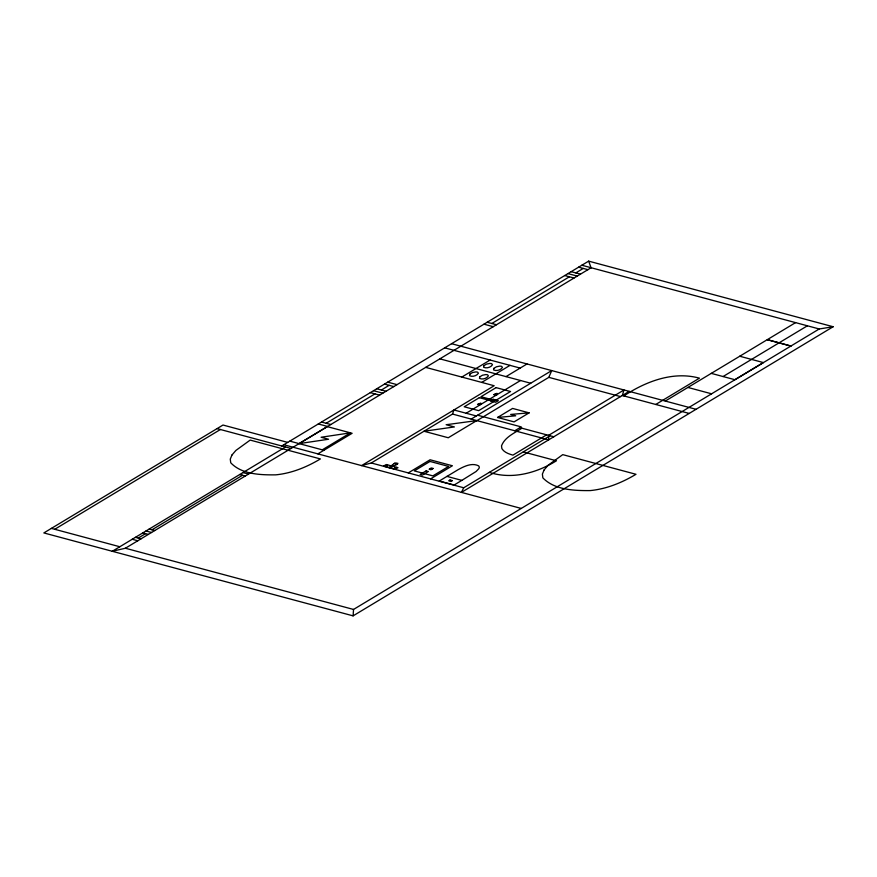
<?xml version="1.0" encoding="UTF-8"?>
<svg xmlns="http://www.w3.org/2000/svg" width="877" height="877" viewBox="0 0 877 877"><rect width="100%" height="100%" fill="white"/><g stroke="black" fill="none" stroke-linecap="round" stroke-linejoin="round"><path stroke-width="1.32" d="M287.7 442.392L222.999 425.038L43.85 532.931L353.091 615.862L353.53 609.449L819.228 328.974L833.15 326.737L588.653 261.138L281.758 445.976M425.685 367.375L494.157 385.737L361.565 465.599L371.278 462.979L452.51 414.065L453.935 409.965L476.354 415.972M476.978 420.62L548.816 377.351L551.732 370.576L471.201 419.074M550.076 435.759L463.714 487.776L461.434 492.392L629.171 391.361M481.078 404.231L480.782 403.08L477.526 404.44L480.552 404.56M497.259 394.497L496.963 393.334L493.707 394.694L496.733 394.814M461.839 480.377L476.123 471.486L478.886 468.625L479.346 467.178L478.689 465.895C471.958 462.387 464.076 466.411 458.024 469.732L439.267 481.034L454.133 485.014L461.839 480.377L446.974 476.386M54.747 529.28L220.401 429.511M112.267 551.293L285.474 446.974M326.156 423.273L374.95 393.883M381.385 390.013L389.147 385.332M491.822 323.492L569.392 276.781M575.827 272.9L583.26 268.428M138.226 538.072L145.549 533.665M151.984 529.796L242.523 475.257M112.311 551.26L125.389 548.235L591.131 267.737M322.276 449.835L350.46 432.854L321.103 437.25L328.546 439.245L299.112 443.609L327.296 426.639L352.115 433.304L317.88 453.88M461.916 377.011L490.166 359.998M481.802 382.35L510.052 365.336M506.007 376.606L527.022 363.955M466.18 413.231L520.521 380.508M384.828 466.421L387.448 464.854M384.86 466.432L387.481 464.854M388.993 467.54L394.387 463.396L397.906 463.286L397.434 464.218L389.991 467.814M394.157 468.932L396.766 467.353M497.566 417.463L512.574 408.419L529.105 412.859L514.086 421.892L497.566 417.463L515.698 415.797L510.655 414.437L529.105 412.859M408.287 472.9L430.081 459.778L452.379 465.764L430.585 478.886M514.777 430.771L521.212 426.891L477.636 415.205M521.892 428.195C514.547 433.085 504.845 437.031 501.512 445.856L501.874 448.662C504.275 452.477 508.824 453.946 512.935 455.13L546.623 434.839M452.499 414.065L548.651 439.859L548.596 435.365L623.975 389.969L622.319 395.494L689.19 413.44M623.865 395.911C645.812 381.484 673.076 370.916 699.44 378.162L655.766 404.472M665.303 401.052L795.582 322.626M723.065 376.54L807.399 325.795M353.091 615.862L833.15 326.737M581.835 265.238L819.228 328.974M578.623 267.178L587.908 269.667M571.179 271.662L580.464 274.15M567.967 273.591L577.252 276.091M564.744 275.531L574.029 278.031M739.706 356.226L763.407 362.585L734.893 379.708L711.247 373.372M487.184 322.254L496.47 324.742M483.961 324.183L493.258 326.683M687.897 387.448L711.554 393.795M451.556 343.707L696.053 409.307M444.694 347.84L520.16 368.088M548.816 377.351L620.499 396.59M439.837 358.846L530.717 383.238M387.722 382.153L397.007 384.641M384.51 384.093L393.795 386.582M376.748 388.763L386.033 391.252M519.918 427.669L553.793 436.757M373.536 390.703L382.821 393.192M370.313 392.633L379.598 395.132M523.284 451.896L556.435 460.787C536.713 472.999 512.025 479.84 489.333 472.352M321.508 422.023L330.804 424.523M318.296 423.964L327.581 426.463M392.414 465.479L393.422 465.742M391.602 465.961L386.22 464.525L383.6 466.093L395.341 469.25L397.961 467.671L392.611 466.235M289.816 441.12L323.931 450.274M371.278 462.979L463.714 487.776M283.808 444.738L521.245 508.441M217.057 428.612L291.043 448.465M242.951 472.582L248.531 474.073M239.739 474.512L245.308 476.014M149.2 529.039L154.769 530.541M145.977 530.98L151.557 532.482M142.765 532.92L148.345 534.411M135.442 537.327L141.022 538.818M132.23 539.267L137.799 540.758M51.392 528.392L119.809 546.744M125.389 548.235L353.53 609.449M588.653 261.138L591.076 267.759M548.596 435.365L548.794 436.538M231.977 454.999L230.267 459.109L230.739 462.782C241.756 474.49 260.546 475.005 275.718 474.852C291.657 473.306 306.764 467.112 320.412 458.934L250.175 440.09L235.869 450.46L231.977 454.999M544.135 469.897L542.381 474.106L542.863 477.866C554.538 490.046 574.271 490.714 590.243 490.583C606.555 488.993 622.023 482.657 635.978 474.293L562.749 454.637L548.114 465.259L544.135 469.897M469.809 374.172L469.557 375.696C472.363 377.143 476.77 375.926 478.414 373.207L477.603 372.122L475.882 371.892L472.484 372.572L469.809 374.172M483.863 365.709L483.611 367.233C486.417 368.68 490.824 367.463 492.468 364.744L491.657 363.659L489.936 363.429L486.527 364.108L483.863 365.709M479.763 376.847L479.522 378.371C482.328 379.818 486.735 378.601 488.368 375.882L487.568 374.786L485.847 374.567L482.438 375.235L479.763 376.847M493.817 368.384L493.576 369.908C496.382 371.355 500.789 370.138 502.422 367.419L501.622 366.323L499.901 366.104L496.492 366.772L493.817 368.384M432.262 468.625L429.993 469.074L432.262 468.625M480.64 403.826L478.382 404.275L480.64 403.826M496.82 394.08L494.562 394.529L496.82 394.08M433.106 468.461L430.991 469.743L429.149 469.25L431.265 467.967L433.106 468.461M479.346 397.676L464.218 406.775L478.689 410.655L493.817 401.556L479.346 397.676M496.086 387.623L480.969 396.722L495.439 400.603L510.557 391.504L496.086 387.623M493.093 399.287L490.517 400.833L495.713 402.225L498.289 400.679L493.093 399.287M386.965 465.654L386.198 465.632L386.965 465.654M395.143 467.847L394.672 468.132L395.198 467.89M476.792 420.576L448.268 437.755L423.986 431.243L454.396 426.946L446.141 424.731L476.737 420.609M430.015 461.434L414.306 470.894L432.887 475.882L448.596 466.421L430.015 461.434M426.134 470.894L420.138 474.501L422.363 475.104L428.371 471.486L426.134 470.894M450.022 479.993L448.728 480.782L451.085 481.407L452.389 480.629L450.022 479.993M394.365 463.44C398.531 465.523 397.434 462.431 394.365 463.44M790.911 346.02L767.276 339.673L790.879 346.042"/></g></svg>
